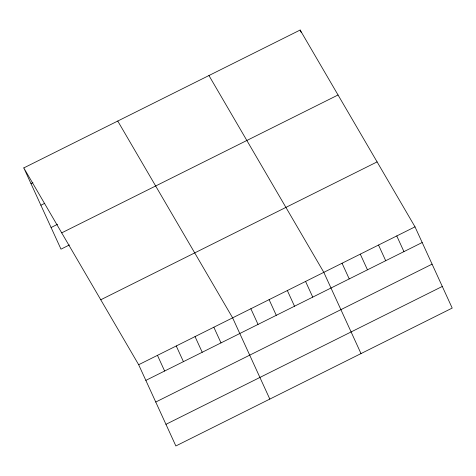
<?xml version="1.0" encoding="UTF-8"?>
<svg xmlns="http://www.w3.org/2000/svg" width="476" height="476" viewBox="0 0 476 476"><rect width="100%" height="100%" fill="white"/><g stroke="black" fill="none" stroke-linecap="round" stroke-linejoin="round"><path stroke-width="0.71" d="M23.8 167.921L300.136 30.036L415.007 226.844L452.2 308.079L175.864 445.964L138.671 364.723L23.8 167.921L60.993 249.156L69.419 244.956M30.976 183.587L32.921 182.617M40.882 205.227L44.768 203.288M51.087 227.522L57.566 224.285M61.707 232.865L338.043 94.98M100.763 299.779L377.099 161.894M138.671 364.723L415.007 226.844M145.846 380.395L422.182 242.516M155.753 402.036L432.089 264.15M165.957 424.33L442.293 286.445M208.946 75.535L323.817 272.343L361.01 353.585M117.756 121.041L232.621 317.843L269.821 399.084M396.77 235.941L403.94 251.614M300.136 30.036L301.332 32.648M378.527 245.045L385.703 260.717M360.29 254.142L367.466 269.815M342.054 263.246L349.229 278.912M305.574 281.447L312.75 297.113M287.337 290.544L294.513 306.217M269.101 299.642L276.276 315.314M250.864 308.745L258.04 324.418M213.831 327.22L221.007 342.893M195.041 336.597L202.217 352.27M176.251 345.975L183.427 361.647M157.461 355.352L164.636 371.018"/></g></svg>
